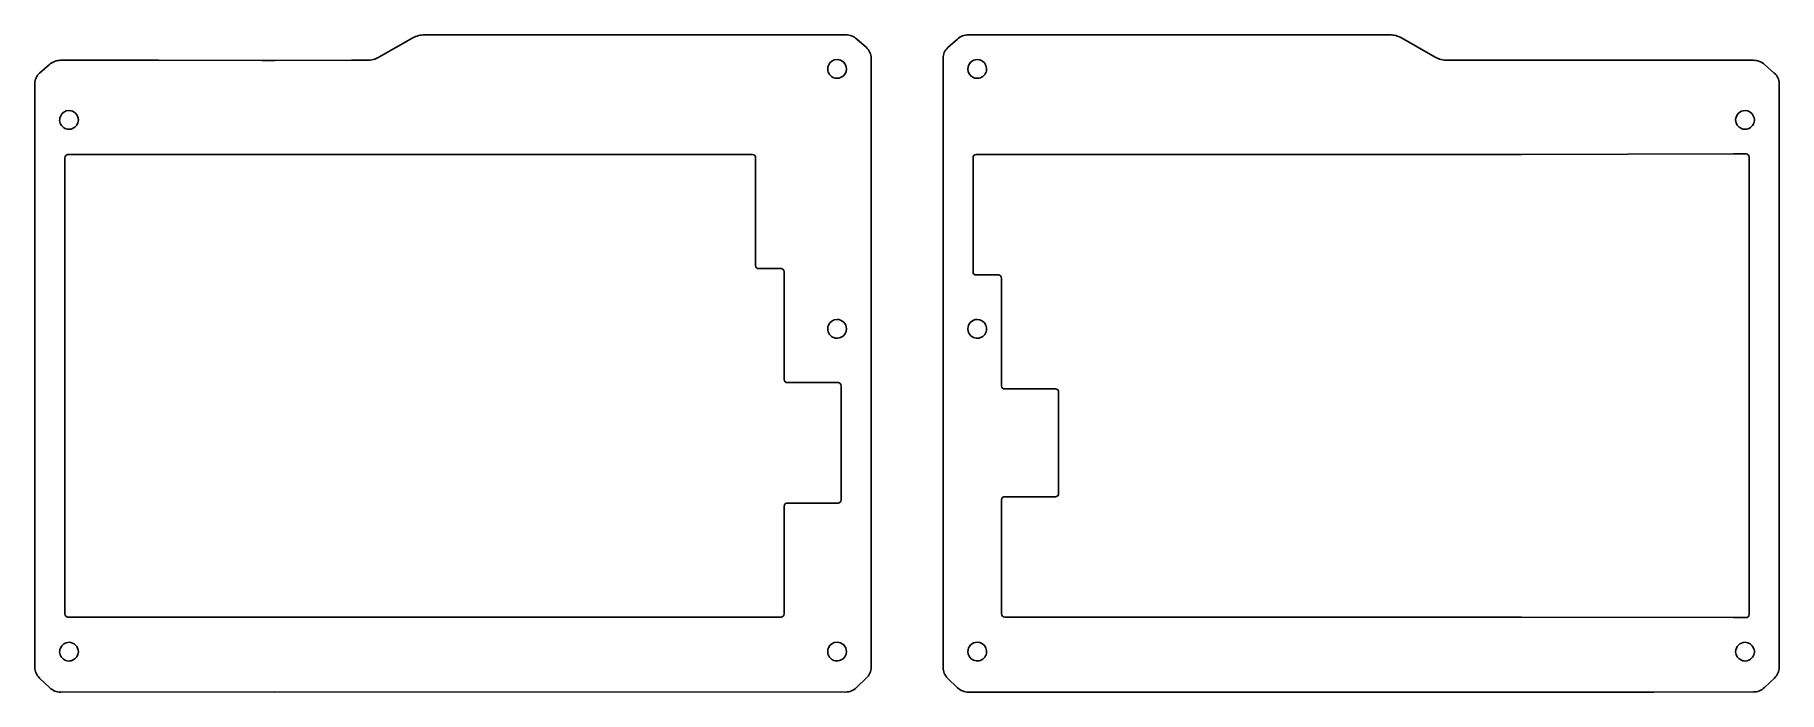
# Model space of a CAD drawing. Extents: x -72 to 219, y 91 to 201.
import ezdxf

# ---------------------------------------------------------------- set-up
doc = ezdxf.new("R2010")
doc.units = 0
doc.layers.add('Layer_1', color=7, linetype='CONTINUOUS')

msp = doc.modelspace()

# ---------------------------------------------------------------- linework, layer by layer
at = {"layer": 'Layer_1', "color": 4}
for p, q in [((-14.64654, 197.0938), (-8.99184, 200.30157)), ((-7.01298, 200.82375), (63.29948, 200.82312)), ((65.14977, 200.12106), (66.76097, 198.69278)), ((81.95767, 200.12128), (80.34647, 198.693)), ((154.12042, 200.82397), (83.80796, 200.82334)), ((161.75398, 197.09402), (156.09928, 200.30179)), ((-71.3028, 194.44247), (-69.66989, 195.87256)), ((-67.81539, 196.56981), (-53.5259, 196.56959)), ((-51.40924, 196.56956), (-34.13131, 196.56932)), ((-32.01465, 196.56933), (-19.21056, 196.56959)), ((-17.0939, 196.57043), (-16.6254, 196.57079)), ((61.85369, 196.69625), (61.85369, 196.69625)), ((67.55289, 196.9324), (67.54889, 95.17241)), ((79.55455, 196.93262), (79.55855, 95.14486)), ((85.26031, 196.69625), (85.26031, 196.69625)), ((164.20134, 196.57065), (163.73284, 196.57101)), ((179.12209, 196.56955), (166.318, 196.56981)), ((198.51668, 196.56978), (181.23875, 196.56954)), ((214.88046, 196.57003), (200.63334, 196.56981)), ((218.36971, 194.44244), (216.73518, 195.87303)), ((-72.09883, 95.16116), (-72.09897, 192.68687)), ((219.17014, 95.16138), (219.16614, 192.68709)), ((-66.40046, 188.17333), (-66.40046, 188.17333)), ((213.47445, 188.17333), (213.47445, 188.17333)), ((-66.57132, 180.82136), (-62.71365, 180.82136)), ((-61.65531, 180.82133), (-26.24681, 180.81933)), ((9.79786, 180.83282), (45.20632, 180.82142)), ((46.26466, 180.82125), (47.73171, 180.82125)), ((87.61934, 180.81982), (123.02384, 180.82182)), ((176.13491, 180.82086), (211.53942, 180.92115)), ((212.59775, 180.92315), (213.64417, 180.92415)), ((48.26088, 180.29208), (48.26088, 162.29964)), ((84.56478, 161.23933), (84.56478, 180.29231)), ((48.79005, 161.77047), (52.49538, 161.77047)), ((53.02455, 161.2413), (53.02455, 143.24886)), ((89.32845, 142.18854), (89.32845, 160.18099)), ((61.85369, 153.27886), (61.85369, 153.27886)), ((85.26031, 153.27886), (85.26031, 153.27886)), ((53.55372, 142.71969), (62.01882, 142.71969)), ((62.54799, 142.19052), (62.54799, 123.13949)), ((98.32467, 141.65937), (89.85762, 141.65937)), ((98.85384, 124.20026), (98.85384, 141.1302)), ((62.01882, 122.61032), (53.55372, 122.61032)), ((89.32845, 104.08893), (89.32845, 123.14192)), ((89.85762, 123.67109), (98.32467, 123.67109)), ((53.02455, 122.08115), (53.02455, 104.0887)), ((-62.69202, 103.55964), (-66.56923, 103.55964)), ((-61.63377, 103.55951), (-62.69202, 103.55964)), ((-26.22532, 103.55951), (-61.63377, 103.55951)), ((47.49343, 103.55936), (12.08497, 103.54796)), ((52.49538, 103.55953), (48.55177, 103.55953)), ((93.80514, 103.55976), (89.85762, 103.55976)), ((130.268, 103.5557), (94.86348, 103.5597)), ((211.53944, 103.46095), (176.13494, 103.54665)), ((211.53941, 103.46107), (211.53944, 103.46095)), ((213.64214, 103.45853), (212.59775, 103.45907)), ((-66.40046, 99.33986), (-66.40046, 99.33986)), ((61.85369, 99.36067), (61.85369, 99.36067)), ((85.26031, 99.36067), (85.26031, 99.36067)), ((213.47445, 99.33986), (213.47445, 99.33986)), ((-69.60765, 91.74226), (-71.33061, 93.37489)), ((66.78795, 93.37848), (65.11665, 91.76275)), ((80.32192, 93.35346), (81.98836, 91.7531)), ((216.71725, 91.76769), (218.40368, 93.37329)), ((-69.60773, 91.74219), (-69.60765, 91.74226)), ((-32.01877, 91.05121), (-67.78118, 91.01531)), ((63.29742, 91.02741), (-32.01877, 91.05121)), ((83.81002, 91.02016), (179.12621, 91.03196)), ((179.12621, 91.03196), (198.25614, 91.03475)), ((198.25614, 91.03475), (214.89242, 91.03775))]:
    msp.add_line(p, q, dxfattribs=at)
for points in [[(-8.99184, 200.30157), (-8.38848, 200.643838), (-7.706659, 200.823757), (-7.01298, 200.82375)], [(63.29948, 200.82312), (63.981321, 200.823113), (64.639544, 200.573361), (65.14977, 200.12106)], [(66.76097, 198.69278), (67.26463, 198.246302), (67.552915, 197.605465), (67.55289, 196.9324)], [(80.34647, 198.693), (79.84281, 198.246522), (79.554525, 197.605685), (79.55455, 196.93262)], [(83.80796, 200.82334), (83.126119, 200.823333), (82.467896, 200.573581), (81.95767, 200.12128)], [(156.09928, 200.30179), (155.49592, 200.644058), (154.814099, 200.823977), (154.12042, 200.82397)], [(-69.66989, 195.87256), (-69.156652, 196.322045), (-68.497629, 196.569822), (-67.81539, 196.56981)], [(-53.5259, 196.56959), (-52.820347, 196.569579), (-52.114793, 196.569569), (-51.40924, 196.56956)], [(-34.13131, 196.56932), (-33.425757, 196.569312), (-32.720203, 196.569315), (-32.01465, 196.56933)], [(-19.21056, 196.56959), (-18.505007, 196.569604), (-17.799453, 196.569884), (-17.0939, 196.57043)], [(-16.6254, 196.57079), (-15.931684, 196.571327), (-15.249932, 196.751513), (-14.64654, 197.0938)], [(60.407818, 195.73015), (60.165586, 195.145349), (60.299481, 194.472215), (60.747068, 194.024628)], [(61.85369, 196.69625), (61.220707, 196.69625), (60.650051, 196.31495), (60.407818, 195.73015)], [(62.960312, 196.237872), (62.666818, 196.531367), (62.268754, 196.69625), (61.85369, 196.69625)], [(63.41869, 195.13125), (63.41869, 195.546314), (63.253807, 195.944378), (62.960312, 196.237872)], [(83.69531, 195.13125), (83.69531, 195.546314), (83.860193, 195.944378), (84.153688, 196.237872)], [(84.153688, 196.237872), (84.447182, 196.531367), (84.845246, 196.69625), (85.26031, 196.69625)], [(85.26031, 196.69625), (85.893293, 196.69625), (86.463949, 196.31495), (86.706182, 195.73015)], [(86.706182, 195.73015), (86.948414, 195.145349), (86.814519, 194.472215), (86.366932, 194.024628)], [(163.73284, 196.57101), (163.039124, 196.571547), (162.357372, 196.751733), (161.75398, 197.09402)], [(166.318, 196.56981), (165.612447, 196.569824), (164.906893, 196.570104), (164.20134, 196.57065)], [(181.23875, 196.56954), (180.533197, 196.569532), (179.827643, 196.569535), (179.12209, 196.56955)], [(200.63334, 196.56981), (199.927787, 196.569799), (199.222233, 196.569789), (198.51668, 196.56978)], [(216.73518, 195.87303), (216.221784, 196.322367), (215.56272, 196.570042), (214.88046, 196.57003)], [(-72.09897, 192.68687), (-72.098968, 193.359459), (-71.808778, 193.999343), (-71.3028, 194.44247)], [(60.747068, 194.024628), (61.194655, 193.577041), (61.867789, 193.443146), (62.45259, 193.685378)], [(62.45259, 193.685378), (63.03739, 193.927611), (63.41869, 194.498267), (63.41869, 195.13125)], [(84.66141, 193.685378), (84.07661, 193.927611), (83.69531, 194.498267), (83.69531, 195.13125)], [(86.366932, 194.024628), (85.919345, 193.577041), (85.246211, 193.443146), (84.66141, 193.685378)], [(219.16614, 192.68709), (219.166112, 193.359657), (218.875811, 193.999487), (218.36971, 194.44244)], [(-67.846332, 187.20723), (-68.088564, 186.622429), (-67.954669, 185.949295), (-67.507082, 185.501708)], [(-66.40046, 188.17333), (-67.033443, 188.17333), (-67.604099, 187.79203), (-67.846332, 187.20723)], [(-64.83546, 186.60833), (-64.83546, 187.472656), (-65.536134, 188.17333), (-66.40046, 188.17333)], [(-65.80156, 185.162458), (-65.21676, 185.404691), (-64.83546, 185.975347), (-64.83546, 186.60833)], [(211.90945, 186.60833), (211.90945, 187.023394), (212.074333, 187.421458), (212.367828, 187.714952)], [(212.87555, 185.162458), (212.29075, 185.404691), (211.90945, 185.975347), (211.90945, 186.60833)], [(212.367828, 187.714952), (212.661322, 188.008447), (213.059386, 188.17333), (213.47445, 188.17333)], [(213.47445, 188.17333), (214.107433, 188.17333), (214.678089, 187.79203), (214.920322, 187.20723)], [(214.920322, 187.20723), (215.162554, 186.622429), (215.028659, 185.949295), (214.581072, 185.501708)], [(-67.507082, 185.501708), (-67.059495, 185.054121), (-66.386361, 184.920226), (-65.80156, 185.162458)], [(214.581072, 185.501708), (214.133485, 185.054121), (213.460351, 184.920226), (212.87555, 185.162458)], [(-67.10044, 180.29219), (-67.10047, 180.58444), (-66.86357, 180.82136), (-66.57132, 180.82136)], [(-62.71365, 180.82136), (-62.36087, 180.82136), (-62.00809, 180.82135), (-61.65531, 180.82133)], [(-26.24681, 180.81933), (-25.95456, 180.81931), (-25.48072, 180.81938), (-25.18847, 180.81947)], [(-25.18847, 180.81947), (-13.87914, 180.82247), (-2.56979, 180.81247), (8.73953, 180.83207)], [(8.73953, 180.83207), (9.03178, 180.83257), (9.50561, 180.83291), (9.79786, 180.83282)], [(45.20632, 180.82142), (45.5591, 180.821307), (45.91188, 180.82125), (46.26466, 180.82125)], [(47.73171, 180.82125), (47.872055, 180.821251), (48.006652, 180.765499), (48.105891, 180.666261)], [(48.105891, 180.666261), (48.205129, 180.567022), (48.260881, 180.432425), (48.26088, 180.29208)], [(84.56478, 180.29231), (84.56478, 180.58456), (84.8017, 180.82154), (85.09395, 180.82143)], [(85.09395, 180.82143), (85.58297, 180.82125), (86.07198, 180.82071), (86.561, 180.82043)], [(86.561, 180.82043), (86.85325, 180.82008), (87.32709, 180.8198), (87.61934, 180.81982)], [(123.02384, 180.82182), (123.31609, 180.82184), (123.78993, 180.82186), (124.08218, 180.82186)], [(124.08218, 180.82186), (141.08031, 180.82224), (158.07844, 180.82087), (175.07658, 180.81986)], [(175.07658, 180.81986), (175.36883, 180.81984), (175.84267, 180.8205), (176.13491, 180.82086)], [(211.53942, 180.92115), (211.892196, 180.922149), (212.244973, 180.922815), (212.59775, 180.92315)], [(213.64417, 180.92415), (213.93642, 180.92442), (214.17335, 180.68773), (214.17335, 180.39548)], [(-67.09844, 104.08881), (-67.10044, 129.49215), (-67.09819, 154.88882), (-67.10044, 180.29219)], [(214.17335, 180.39548), (214.17389, 155.02239), (214.1731, 129.35832), (214.17135, 103.98743)], [(48.26088, 162.29964), (48.260879, 162.159295), (48.316631, 162.024698), (48.415869, 161.925459)], [(48.415869, 161.925459), (48.515108, 161.826221), (48.649705, 161.770469), (48.79005, 161.77047)], [(52.49538, 161.77047), (52.635725, 161.770471), (52.770322, 161.714719), (52.869561, 161.615481)], [(52.869561, 161.615481), (52.968799, 161.516242), (53.024551, 161.381645), (53.02455, 161.2413)], [(85.09395, 160.71016), (84.8017, 160.71016), (84.56478, 160.94708), (84.56478, 161.23933)], [(88.79928, 160.71016), (87.56417, 160.71015), (86.32906, 160.71016), (85.09395, 160.71016)], [(89.32845, 160.18099), (89.32845, 160.47324), (89.09153, 160.71016), (88.79928, 160.71016)], [(60.407818, 152.31276), (60.165586, 151.727959), (60.299481, 151.054825), (60.747068, 150.607238)], [(61.85369, 153.27886), (61.220707, 153.27886), (60.650051, 152.89756), (60.407818, 152.31276)], [(62.960312, 152.820482), (62.666818, 153.113977), (62.268754, 153.27886), (61.85369, 153.27886)], [(62.45259, 150.267988), (63.03739, 150.510221), (63.41869, 151.080877), (63.41869, 151.71386)], [(63.41869, 151.71386), (63.41869, 152.128924), (63.253807, 152.526988), (62.960312, 152.820482)], [(83.69531, 151.71386), (83.69531, 152.128924), (83.860193, 152.526988), (84.153688, 152.820482)], [(84.66141, 150.267988), (84.07661, 150.510221), (83.69531, 151.080877), (83.69531, 151.71386)], [(84.153688, 152.820482), (84.447182, 153.113977), (84.845246, 153.27886), (85.26031, 153.27886)], [(85.26031, 153.27886), (85.893293, 153.27886), (86.463949, 152.89756), (86.706182, 152.31276)], [(86.706182, 152.31276), (86.948414, 151.727959), (86.814519, 151.054825), (86.366932, 150.607238)], [(60.747068, 150.607238), (61.194655, 150.159651), (61.867789, 150.025756), (62.45259, 150.267988)], [(86.366932, 150.607238), (85.919345, 150.159651), (85.246211, 150.025756), (84.66141, 150.267988)], [(53.02455, 143.24886), (53.024549, 143.108515), (53.080301, 142.973918), (53.179539, 142.874679)], [(53.179539, 142.874679), (53.278778, 142.775441), (53.413375, 142.719689), (53.55372, 142.71969)], [(62.01882, 142.71969), (62.159165, 142.719691), (62.293762, 142.663939), (62.393001, 142.564701)], [(62.393001, 142.564701), (62.492239, 142.465462), (62.547991, 142.330865), (62.54799, 142.19052)], [(89.483439, 141.814359), (89.384201, 141.913598), (89.328449, 142.048195), (89.32845, 142.18854)], [(89.85762, 141.65937), (89.717275, 141.659369), (89.582678, 141.715121), (89.483439, 141.814359)], [(98.698851, 141.504381), (98.599612, 141.603619), (98.465015, 141.659371), (98.32467, 141.65937)], [(98.85384, 141.1302), (98.853841, 141.270545), (98.798089, 141.405142), (98.698851, 141.504381)], [(53.179539, 122.455331), (53.080301, 122.356092), (53.024549, 122.221495), (53.02455, 122.08115)], [(53.55372, 122.61032), (53.413375, 122.610321), (53.278778, 122.554569), (53.179539, 122.455331)], [(62.393001, 122.765309), (62.293762, 122.666071), (62.159165, 122.610319), (62.01882, 122.61032)], [(62.54799, 123.13949), (62.547991, 122.999145), (62.492239, 122.864548), (62.393001, 122.765309)], [(89.32845, 123.14192), (89.328449, 123.282265), (89.384201, 123.416862), (89.483439, 123.516101)], [(89.483439, 123.516101), (89.582678, 123.615339), (89.717275, 123.671091), (89.85762, 123.67109)], [(98.32467, 123.67109), (98.465015, 123.671089), (98.599612, 123.726841), (98.698851, 123.826079)], [(98.698851, 123.826079), (98.798089, 123.925318), (98.853841, 124.059915), (98.85384, 124.20026)], [(-66.56923, 103.55964), (-66.86148, 103.55964), (-67.09842, 103.79656), (-67.09844, 104.08881)], [(-25.16699, 103.55936), (-25.45924, 103.55944), (-25.93307, 103.55951), (-26.22532, 103.55951)], [(11.02663, 103.54866), (-1.0379, 103.56816), (-13.10245, 103.55666), (-25.16699, 103.55936)], [(12.08497, 103.54796), (11.79272, 103.54787), (11.31888, 103.54819), (11.02663, 103.54866)], [(48.55177, 103.55953), (48.19899, 103.55953), (47.84621, 103.559473), (47.49343, 103.55936)], [(52.869561, 103.714519), (52.770322, 103.615281), (52.635725, 103.559529), (52.49538, 103.55953)], [(53.02455, 104.0887), (53.024551, 103.948355), (52.968799, 103.813758), (52.869561, 103.714519)], [(89.483439, 103.714749), (89.384201, 103.813988), (89.328449, 103.948585), (89.32845, 104.08893)], [(89.85762, 103.55976), (89.717275, 103.559759), (89.582678, 103.615511), (89.483439, 103.714749)], [(94.86348, 103.5597), (94.5107, 103.559739), (94.15792, 103.559759), (93.80514, 103.55976)], [(131.32633, 103.55565), (131.03408, 103.55564), (130.56025, 103.55567), (130.268, 103.5557)], [(175.0766, 103.54865), (160.4932, 103.57195), (145.90975, 103.55665), (131.32633, 103.55565)], [(176.13494, 103.54665), (175.84269, 103.54736), (175.36885, 103.54865), (175.0766, 103.54865)], [(212.59775, 103.45907), (212.244969, 103.4594), (211.892189, 103.460067), (211.53941, 103.46107)], [(214.17135, 103.98743), (214.17133, 103.69518), (213.93439, 103.45838), (213.64214, 103.45853)], [(-66.40046, 99.33986), (-67.033443, 99.33986), (-67.604099, 98.95856), (-67.846332, 98.37376)], [(-64.83546, 97.77486), (-64.83546, 98.639186), (-65.536134, 99.33986), (-66.40046, 99.33986)], [(61.85369, 99.36067), (61.220707, 99.36067), (60.650051, 98.97937), (60.407818, 98.39457)], [(62.960312, 98.902292), (62.666818, 99.195787), (62.268754, 99.36067), (61.85369, 99.36067)], [(84.153688, 98.902292), (84.447182, 99.195787), (84.845246, 99.36067), (85.26031, 99.36067)], [(85.26031, 99.36067), (85.893293, 99.36067), (86.463949, 98.97937), (86.706182, 98.39457)], [(212.367828, 98.881482), (212.661322, 99.174977), (213.059386, 99.33986), (213.47445, 99.33986)], [(213.47445, 99.33986), (214.107433, 99.33986), (214.678089, 98.95856), (214.920322, 98.37376)], [(-67.846332, 98.37376), (-68.088564, 97.788959), (-67.954669, 97.115825), (-67.507082, 96.668238)], [(-67.507082, 96.668238), (-67.059495, 96.220651), (-66.386361, 96.086756), (-65.80156, 96.328988)], [(-65.80156, 96.328988), (-65.21676, 96.571221), (-64.83546, 97.141877), (-64.83546, 97.77486)], [(60.407818, 98.39457), (60.165586, 97.809769), (60.299481, 97.136635), (60.747068, 96.689048)], [(60.747068, 96.689048), (61.194655, 96.241461), (61.867789, 96.107566), (62.45259, 96.349798)], [(62.45259, 96.349798), (63.03739, 96.592031), (63.41869, 97.162687), (63.41869, 97.79567)], [(63.41869, 97.79567), (63.41869, 98.210734), (63.253807, 98.608798), (62.960312, 98.902292)], [(83.69531, 97.79567), (83.69531, 98.210734), (83.860193, 98.608798), (84.153688, 98.902292)], [(84.66141, 96.349798), (84.07661, 96.592031), (83.69531, 97.162687), (83.69531, 97.79567)], [(86.366932, 96.689048), (85.919345, 96.241461), (85.246211, 96.107566), (84.66141, 96.349798)], [(86.706182, 98.39457), (86.948414, 97.809769), (86.814519, 97.136635), (86.366932, 96.689048)], [(211.90945, 97.77486), (211.90945, 98.189924), (212.074333, 98.587988), (212.367828, 98.881482)], [(212.87555, 96.328988), (212.29075, 96.571221), (211.90945, 97.141877), (211.90945, 97.77486)], [(214.581072, 96.668238), (214.133485, 96.220651), (213.460351, 96.086756), (212.87555, 96.328988)], [(214.920322, 98.37376), (215.162554, 97.788959), (215.028659, 97.115825), (214.581072, 96.668238)], [(-71.33061, 93.37489), (-71.821039, 93.839608), (-72.098828, 94.485524), (-72.09883, 95.16116)], [(67.54889, 95.17241), (67.548863, 94.496016), (67.27425, 93.84861), (66.78795, 93.37848)], [(79.55855, 95.14486), (79.558576, 94.468715), (79.834245, 93.821802), (80.32192, 93.35346)], [(218.40368, 93.37329), (218.89314, 93.839288), (219.170165, 94.485566), (219.17014, 95.16138)], [(-67.78118, 91.01531), (-68.460673, 91.014629), (-69.114499, 91.274821), (-69.60773, 91.74219)], [(65.11665, 91.76275), (64.628593, 91.290918), (63.976261, 91.027242), (63.29742, 91.02741)], [(81.98836, 91.7531), (82.478155, 91.282724), (83.130937, 91.020078), (83.81002, 91.02016)], [(214.89242, 91.03775), (215.571831, 91.037866), (216.225186, 91.299211), (216.71725, 91.76769)]]:
    msp.add_open_spline(points, degree=3, dxfattribs=at)

doc.saveas('drawing.dxf')
